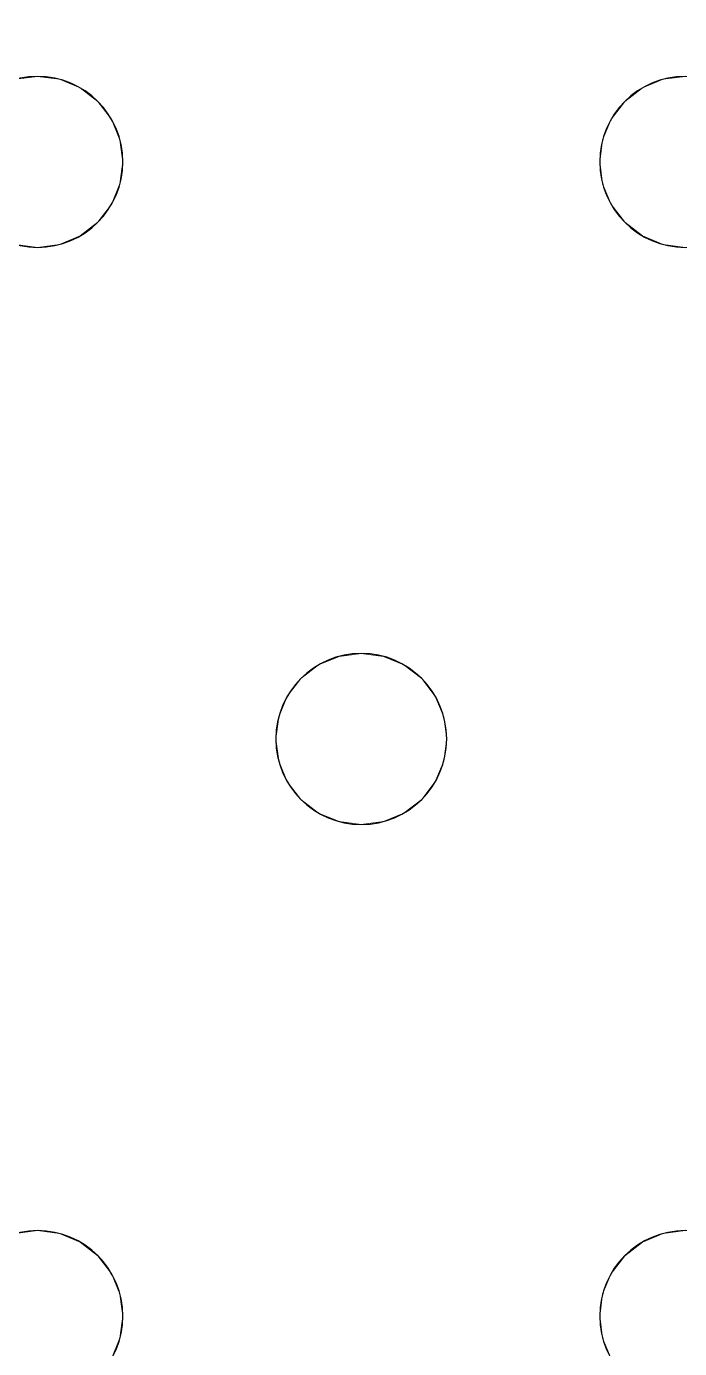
# Model space of a CAD drawing. Header units: millimetres. Extents: x -1 to 1601, y -701 to 1.
# Drawn here: x 1229.3 to 1259.9, y -153.5 to -91.7 of the extents above; entities that cross this region are included whole.
import ezdxf

# ---------------------------------------------------------------- set-up
doc = ezdxf.new("R2010")
doc.units = ezdxf.units.MM
doc.layers.add('IQ_200_3D', color=1, linetype='Continuous')
doc.layers.add('IQ_204_2D', color=7, linetype='Continuous')

msp = doc.modelspace()

# ---------------------------------------------------------------- linework, layer by layer
at = {"layer": 'IQ_200_3D', "lineweight": 18}
for points, invisible_edges in [([(122.762, -68.034, 850), (1477.238, -68.034, 850), (1477.238, -397.966, 850), (122.762, -397.966, 850)], 10), ([(122.762, -68.034, 860), (122.762, -397.966, 860), (1477.238, -397.966, 860), (1477.238, -68.034, 860)], 5), ([(1169.118, -94, 888), (1138.784, -94, 888), (845.451, -73, 888), (1475.351, -73, 888)], 11), ([(1169.118, -94, 890), (1475.351, -73, 890), (845.451, -73, 890)], 13), ([(1199.451, -94, 888), (1198.416, -94.136, 888), (1169.118, -94, 888), (1475.351, -73, 888)], 14), ([(1169.118, -94, 890), (1198.416, -94.136, 890), (1199.451, -94, 890), (1475.351, -73, 890)], 13), ([(1229.784, -94, 888), (1199.451, -94, 888), (1475.351, -73, 888), (1260.118, -94, 888)], 15), ([(1475.351, -73, 890), (1199.451, -94, 890), (1229.784, -94, 890), (1260.118, -94, 890)], 15), ([(1228.749, -94.136, 888), (1200.486, -94.136, 888), (1199.451, -94, 888), (1229.784, -94, 888)], 5), ([(1228.749, -94.136, 890), (1229.784, -94, 890), (1199.451, -94, 890), (1200.486, -94.136, 890)], 10), ([(1228.749, -94.136, 888), (1229.784, -94, 888), (1229.784, -94, 890), (1228.749, -94.136, 890)], 10), ([(1229.784, -94, 888), (1230.819, -94.136, 888), (1230.819, -94.136, 890), (1229.784, -94, 890)], 10), ([(1230.819, -94.136, 888), (1229.784, -94, 888), (1259.082, -94.136, 888), (1258.118, -94.536, 888)], 10), ([(1259.082, -94.136, 888), (1229.784, -94, 888), (1260.118, -94, 888)], 3), ([(1259.082, -94.136, 890), (1260.118, -94, 890), (1229.784, -94, 890), (1230.819, -94.136, 890)], 10), ([(1259.082, -94.136, 888), (1260.118, -94, 888), (1260.118, -94, 890), (1259.082, -94.136, 890)], 10), ([(1231.784, -94.536, 890), (1230.819, -94.136, 890), (1230.819, -94.136, 888), (1231.784, -94.536, 888)], 10), ([(1231.784, -94.536, 888), (1230.819, -94.136, 888), (1258.118, -94.536, 888), (1257.289, -95.172, 888)], 10), ([(1258.118, -94.536, 890), (1259.082, -94.136, 890), (1230.819, -94.136, 890), (1231.784, -94.536, 890)], 10), ([(1232.613, -95.172, 890), (1231.784, -94.536, 890), (1231.784, -94.536, 888), (1232.613, -95.172, 888)], 10), ([(1232.613, -95.172, 888), (1231.784, -94.536, 888), (1257.289, -95.172, 888), (1256.654, -96, 888)], 10), ([(1257.289, -95.172, 890), (1258.118, -94.536, 890), (1231.784, -94.536, 890), (1232.613, -95.172, 890)], 10), ([(1258.118, -94.536, 890), (1257.289, -95.172, 890), (1257.289, -95.172, 888), (1258.118, -94.536, 888)], 10), ([(1259.082, -94.136, 890), (1258.118, -94.536, 890), (1258.118, -94.536, 888), (1259.082, -94.136, 888)], 10), ([(1233.248, -96, 890), (1232.613, -95.172, 890), (1232.613, -95.172, 888), (1233.248, -96, 888)], 10), ([(1233.248, -96, 888), (1232.613, -95.172, 888), (1256.654, -96, 888), (1256.254, -96.965, 888)], 10), ([(1232.613, -95.172, 890), (1233.248, -96, 890), (1256.654, -96, 890), (1257.289, -95.172, 890)], 10), ([(1257.289, -95.172, 890), (1256.654, -96, 890), (1256.654, -96, 888), (1257.289, -95.172, 888)], 10), ([(1233.648, -96.965, 890), (1233.248, -96, 890), (1233.248, -96, 888), (1233.648, -96.965, 888)], 10), ([(1256.254, -96.965, 888), (1256.118, -98, 888), (1233.648, -96.965, 888), (1233.248, -96, 888)], 10), ([(1256.254, -96.965, 890), (1256.654, -96, 890), (1233.248, -96, 890), (1233.648, -96.965, 890)], 10), ([(1256.654, -96, 890), (1256.254, -96.965, 890), (1256.254, -96.965, 888), (1256.654, -96, 888)], 10), ([(1233.784, -98, 890), (1233.648, -96.965, 890), (1233.648, -96.965, 888), (1233.784, -98, 888)], 2), ([(1233.784, -98, 888), (1233.648, -96.965, 888), (1256.118, -98, 888), (1256.254, -99.035, 888)], 10), ([(1256.118, -98, 890), (1256.254, -96.965, 890), (1233.648, -96.965, 890), (1233.784, -98, 890)], 10), ([(1256.254, -96.965, 890), (1256.118, -98, 890), (1256.118, -98, 888), (1256.254, -96.965, 888)], 8), ([(1233.648, -99.035, 890), (1233.784, -98, 890), (1233.784, -98, 888), (1233.648, -99.035, 888)], 8), ([(1256.254, -99.035, 888), (1233.648, -99.035, 888), (1233.784, -98, 888)], 13), ([(1256.254, -99.035, 890), (1256.118, -98, 890), (1233.784, -98, 890), (1233.648, -99.035, 890)], 10), ([(1256.118, -98, 890), (1256.254, -99.035, 890), (1256.254, -99.035, 888), (1256.118, -98, 888)], 2), ([(1233.248, -100, 890), (1233.648, -99.035, 890), (1233.648, -99.035, 888), (1233.248, -100, 888)], 10), ([(1256.654, -100, 888), (1233.248, -100, 888), (1233.648, -99.035, 888), (1256.254, -99.035, 888)], 5), ([(1256.654, -100, 890), (1256.254, -99.035, 890), (1233.648, -99.035, 890), (1233.248, -100, 890)], 10), ([(1256.254, -99.035, 890), (1256.654, -100, 890), (1256.654, -100, 888), (1256.254, -99.035, 888)], 10), ([(1232.613, -100.828, 890), (1233.248, -100, 890), (1233.248, -100, 888), (1232.613, -100.828, 888)], 10), ([(1244.951, -121, 888), (1232.613, -100.828, 888), (1233.248, -100, 888), (1256.654, -100, 888)], 13), ([(1232.613, -100.828, 890), (1243.916, -121.136, 890), (1244.951, -121, 890), (1233.248, -100, 890)], 5), ([(1256.654, -100, 890), (1233.248, -100, 890), (1244.951, -121, 890), (1257.289, -100.828, 890)], 7), ([(1257.289, -100.828, 888), (1245.986, -121.136, 888), (1244.951, -121, 888), (1256.654, -100, 888)], 5), ([(1256.654, -100, 890), (1257.289, -100.828, 890), (1257.289, -100.828, 888), (1256.654, -100, 888)], 10), ([(1231.784, -101.464, 890), (1232.613, -100.828, 890), (1232.613, -100.828, 888), (1231.784, -101.464, 888)], 10), ([(1243.916, -121.136, 888), (1242.951, -121.536, 888), (1231.784, -101.464, 888), (1232.613, -100.828, 888)], 10), ([(1231.784, -101.464, 890), (1242.951, -121.536, 890), (1243.916, -121.136, 890), (1232.613, -100.828, 890)], 5), ([(1243.916, -121.136, 888), (1232.613, -100.828, 888), (1244.951, -121, 888)], 3), ([(1244.951, -121, 890), (1245.986, -121.136, 890), (1257.289, -100.828, 890)], 14), ([(1245.986, -121.136, 888), (1257.289, -100.828, 888), (1258.118, -101.464, 888)], 13), ([(1258.118, -101.464, 890), (1257.289, -100.828, 890), (1245.986, -121.136, 890), (1246.951, -121.536, 890)], 10), ([(1257.289, -100.828, 890), (1258.118, -101.464, 890), (1258.118, -101.464, 888), (1257.289, -100.828, 888)], 10), ([(1228.749, -101.864, 888), (1229.784, -102, 888), (1217.446, -122.172, 888), (1216.618, -121.536, 888)], 10), ([(1217.446, -122.172, 890), (1218.082, -123, 890), (1229.784, -102, 890), (1228.749, -101.864, 890)], 10), ([(1229.784, -102, 888), (1241.487, -123, 888), (1218.082, -123, 888), (1217.446, -122.172, 888)], 11), ([(1218.082, -123, 890), (1241.087, -123.965, 890), (1241.487, -123, 890), (1229.784, -102, 890)], 13), ([(1229.784, -102, 888), (1228.749, -101.864, 888), (1228.749, -101.864, 890), (1229.784, -102, 890)], 10), ([(1230.819, -101.864, 888), (1229.784, -102, 888), (1229.784, -102, 890), (1230.819, -101.864, 890)], 10), ([(1242.122, -122.172, 888), (1229.784, -102, 888), (1230.819, -101.864, 888), (1242.951, -121.536, 888)], 5), ([(1229.784, -102, 890), (1241.487, -123, 890), (1242.122, -122.172, 890), (1230.819, -101.864, 890)], 5), ([(1241.487, -123, 888), (1229.784, -102, 888), (1242.122, -122.172, 888)], 3), ([(1230.819, -101.864, 890), (1231.784, -101.464, 890), (1231.784, -101.464, 888), (1230.819, -101.864, 888)], 10), ([(1231.784, -101.464, 888), (1242.951, -121.536, 888), (1230.819, -101.864, 888)], 3), ([(1230.819, -101.864, 890), (1242.122, -122.172, 890), (1242.951, -121.536, 890), (1231.784, -101.464, 890)], 5), ([(1246.951, -121.536, 888), (1245.986, -121.136, 888), (1258.118, -101.464, 888), (1259.082, -101.864, 888)], 10), ([(1259.082, -101.864, 890), (1258.118, -101.464, 890), (1246.951, -121.536, 890), (1247.779, -122.172, 890)], 10), ([(1247.779, -122.172, 888), (1246.951, -121.536, 888), (1259.082, -101.864, 888), (1260.118, -102, 888)], 10), ([(1260.118, -102, 890), (1259.082, -101.864, 890), (1247.779, -122.172, 890), (1248.415, -123, 890)], 10), ([(1248.415, -123, 888), (1247.779, -122.172, 888), (1260.118, -102, 888), (1271.82, -123, 888)], 14), ([(1248.415, -123, 890), (1271.421, -123.965, 890), (1271.82, -123, 890), (1260.118, -102, 890)], 13), ([(1258.118, -101.464, 890), (1259.082, -101.864, 890), (1259.082, -101.864, 888), (1258.118, -101.464, 888)], 10), ([(1260.118, -102, 888), (1259.082, -101.864, 888), (1259.082, -101.864, 890), (1260.118, -102, 890)], 10), ([(1243.916, -121.136, 890), (1242.951, -121.536, 890), (1242.951, -121.536, 888), (1243.916, -121.136, 888)], 10), ([(1243.916, -121.136, 888), (1244.951, -121, 888), (1244.951, -121, 890), (1243.916, -121.136, 890)], 10), ([(1244.951, -121, 888), (1245.986, -121.136, 888), (1245.986, -121.136, 890), (1244.951, -121, 890)], 10), ([(1246.951, -121.536, 890), (1245.986, -121.136, 890), (1245.986, -121.136, 888), (1246.951, -121.536, 888)], 10), ([(1242.951, -121.536, 890), (1242.122, -122.172, 890), (1242.122, -122.172, 888), (1242.951, -121.536, 888)], 10), ([(1247.779, -122.172, 890), (1246.951, -121.536, 890), (1246.951, -121.536, 888), (1247.779, -122.172, 888)], 10), ([(1242.122, -122.172, 890), (1241.487, -123, 890), (1241.487, -123, 888), (1242.122, -122.172, 888)], 10), ([(1248.415, -123, 890), (1247.779, -122.172, 890), (1247.779, -122.172, 888), (1248.415, -123, 888)], 10), ([(1241.087, -123.965, 888), (1218.481, -123.965, 888), (1218.082, -123, 888), (1241.487, -123, 888)], 5), ([(1241.087, -123.965, 890), (1218.082, -123, 890), (1218.481, -123.965, 890), (1240.951, -125, 890)], 5), ([(1241.487, -123, 890), (1241.087, -123.965, 890), (1241.087, -123.965, 888), (1241.487, -123, 888)], 10), ([(1248.815, -123.965, 890), (1248.415, -123, 890), (1248.415, -123, 888), (1248.815, -123.965, 888)], 10), ([(1271.421, -123.965, 888), (1248.815, -123.965, 888), (1248.415, -123, 888), (1271.82, -123, 888)], 5), ([(1248.815, -123.965, 890), (1271.284, -125, 890), (1271.421, -123.965, 890), (1248.415, -123, 890)], 5), ([(1218.481, -123.965, 888), (1241.087, -123.965, 888), (1240.951, -125, 888), (1218.618, -125, 888)], 5), ([(1218.618, -125, 890), (1241.087, -126.035, 890), (1240.951, -125, 890), (1218.481, -123.965, 890)], 5), ([(1241.087, -123.965, 890), (1240.951, -125, 890), (1240.951, -125, 888), (1241.087, -123.965, 888)], 8), ([(1248.951, -125, 890), (1248.815, -123.965, 890), (1248.815, -123.965, 888), (1248.951, -125, 888)], 2), ([(1271.284, -125, 888), (1248.951, -125, 888), (1248.815, -123.965, 888), (1271.421, -123.965, 888)], 5), ([(1248.951, -125, 890), (1271.421, -126.035, 890), (1271.284, -125, 890), (1248.815, -123.965, 890)], 5), ([(1241.087, -126.035, 888), (1218.481, -126.035, 888), (1218.618, -125, 888), (1240.951, -125, 888)], 5), ([(1241.087, -126.035, 890), (1218.618, -125, 890), (1218.481, -126.035, 890), (1241.487, -127, 890)], 5), ([(1240.951, -125, 890), (1241.087, -126.035, 890), (1241.087, -126.035, 888), (1240.951, -125, 888)], 2), ([(1248.815, -126.035, 890), (1248.951, -125, 890), (1248.951, -125, 888), (1248.815, -126.035, 888)], 8), ([(1271.421, -126.035, 888), (1248.815, -126.035, 888), (1248.951, -125, 888), (1271.284, -125, 888)], 5), ([(1271.421, -126.035, 890), (1248.951, -125, 890), (1248.815, -126.035, 890)], 13), ([(1218.082, -127, 888), (1218.481, -126.035, 888), (1241.487, -127, 888), (1229.784, -148, 888)], 14), ([(1241.487, -127, 890), (1218.481, -126.035, 890), (1218.082, -127, 890), (1229.784, -148, 890)], 13), ([(1241.087, -126.035, 888), (1241.487, -127, 888), (1218.481, -126.035, 888)], 14), ([(1241.087, -126.035, 890), (1241.487, -127, 890), (1241.487, -127, 888), (1241.087, -126.035, 888)], 10), ([(1248.415, -127, 890), (1248.815, -126.035, 890), (1248.815, -126.035, 888), (1248.415, -127, 888)], 10), ([(1271.82, -127, 888), (1248.415, -127, 888), (1248.815, -126.035, 888), (1271.421, -126.035, 888)], 5), ([(1271.82, -127, 890), (1271.421, -126.035, 890), (1248.815, -126.035, 890), (1248.415, -127, 890)], 10), ([(1217.446, -127.828, 888), (1218.082, -127, 888), (1229.784, -148, 888), (1228.749, -148.136, 888)], 10), ([(1217.446, -127.828, 890), (1228.749, -148.136, 890), (1229.784, -148, 890), (1218.082, -127, 890)], 5), ([(1241.487, -127, 888), (1242.122, -127.828, 888), (1229.784, -148, 888)], 14), ([(1242.122, -127.828, 890), (1241.487, -127, 890), (1229.784, -148, 890), (1230.819, -148.136, 890)], 10), ([(1241.487, -127, 890), (1242.122, -127.828, 890), (1242.122, -127.828, 888), (1241.487, -127, 888)], 10), ([(1247.779, -127.828, 890), (1248.415, -127, 890), (1248.415, -127, 888), (1247.779, -127.828, 888)], 10), ([(1260.118, -148, 888), (1247.779, -127.828, 888), (1248.415, -127, 888), (1271.82, -127, 888)], 13), ([(1247.779, -127.828, 890), (1259.082, -148.136, 890), (1260.118, -148, 890), (1248.415, -127, 890)], 5), ([(1260.118, -148, 890), (1272.456, -127.828, 890), (1271.82, -127, 890), (1248.415, -127, 890)], 13), ([(1242.122, -127.828, 888), (1242.951, -128.464, 888), (1230.819, -148.136, 888), (1229.784, -148, 888)], 10), ([(1242.951, -128.464, 890), (1242.122, -127.828, 890), (1230.819, -148.136, 890), (1231.784, -148.536, 890)], 10), ([(1242.122, -127.828, 890), (1242.951, -128.464, 890), (1242.951, -128.464, 888), (1242.122, -127.828, 888)], 10), ([(1246.951, -128.464, 890), (1247.779, -127.828, 890), (1247.779, -127.828, 888), (1246.951, -128.464, 888)], 10), ([(1259.082, -148.136, 888), (1246.951, -128.464, 888), (1247.779, -127.828, 888), (1260.118, -148, 888)], 5), ([(1246.951, -128.464, 890), (1258.118, -148.536, 890), (1259.082, -148.136, 890), (1247.779, -127.828, 890)], 5), ([(1242.951, -128.464, 888), (1243.916, -128.864, 888), (1231.784, -148.536, 888), (1230.819, -148.136, 888)], 10), ([(1243.916, -128.864, 890), (1242.951, -128.464, 890), (1231.784, -148.536, 890), (1232.613, -149.172, 890)], 10), ([(1242.951, -128.464, 890), (1243.916, -128.864, 890), (1243.916, -128.864, 888), (1242.951, -128.464, 888)], 10), ([(1245.986, -128.864, 890), (1246.951, -128.464, 890), (1246.951, -128.464, 888), (1245.986, -128.864, 888)], 10), ([(1258.118, -148.536, 888), (1245.986, -128.864, 888), (1246.951, -128.464, 888), (1259.082, -148.136, 888)], 5), ([(1246.951, -128.464, 890), (1245.986, -128.864, 890), (1258.118, -148.536, 890)], 14), ([(1231.784, -148.536, 888), (1243.916, -128.864, 888), (1232.613, -149.172, 888)], 3), ([(1232.613, -149.172, 888), (1243.916, -128.864, 888), (1244.951, -129, 888), (1233.248, -150, 888)], 5), ([(1244.951, -129, 890), (1243.916, -128.864, 890), (1232.613, -149.172, 890), (1233.248, -150, 890)], 10), ([(1256.654, -150, 888), (1256.254, -150.965, 888), (1233.248, -150, 888), (1244.951, -129, 888)], 14), ([(1256.654, -150, 890), (1257.289, -149.172, 890), (1244.951, -129, 890), (1233.248, -150, 890)], 14), ([(1244.951, -129, 888), (1243.916, -128.864, 888), (1243.916, -128.864, 890), (1244.951, -129, 890)], 10), ([(1245.986, -128.864, 888), (1244.951, -129, 888), (1244.951, -129, 890), (1245.986, -128.864, 890)], 10), ([(1257.289, -149.172, 888), (1256.654, -150, 888), (1244.951, -129, 888), (1245.986, -128.864, 888)], 10), ([(1257.289, -149.172, 890), (1258.118, -148.536, 890), (1245.986, -128.864, 890), (1244.951, -129, 890)], 10), ([(1245.986, -128.864, 888), (1258.118, -148.536, 888), (1257.289, -149.172, 888)], 13), ([(1228.749, -148.136, 888), (1229.784, -148, 888), (1229.784, -148, 890), (1228.749, -148.136, 890)], 10), ([(1229.784, -148, 888), (1230.819, -148.136, 888), (1230.819, -148.136, 890), (1229.784, -148, 890)], 10), ([(1231.784, -148.536, 890), (1230.819, -148.136, 890), (1230.819, -148.136, 888), (1231.784, -148.536, 888)], 10), ([(1259.082, -148.136, 890), (1258.118, -148.536, 890), (1258.118, -148.536, 888), (1259.082, -148.136, 888)], 10), ([(1259.082, -148.136, 888), (1260.118, -148, 888), (1260.118, -148, 890), (1259.082, -148.136, 890)], 10), ([(1232.613, -149.172, 890), (1231.784, -148.536, 890), (1231.784, -148.536, 888), (1232.613, -149.172, 888)], 10), ([(1258.118, -148.536, 890), (1257.289, -149.172, 890), (1257.289, -149.172, 888), (1258.118, -148.536, 888)], 10), ([(1233.248, -150, 890), (1232.613, -149.172, 890), (1232.613, -149.172, 888), (1233.248, -150, 888)], 10), ([(1257.289, -149.172, 890), (1256.654, -150, 890), (1256.654, -150, 888), (1257.289, -149.172, 888)], 10), ([(1233.648, -150.965, 890), (1233.248, -150, 890), (1233.248, -150, 888), (1233.648, -150.965, 888)], 10), ([(1233.648, -150.965, 888), (1233.248, -150, 888), (1256.254, -150.965, 888), (1256.118, -152, 888)], 10), ([(1256.254, -150.965, 890), (1256.654, -150, 890), (1233.248, -150, 890), (1233.648, -150.965, 890)], 10), ([(1256.654, -150, 890), (1256.254, -150.965, 890), (1256.254, -150.965, 888), (1256.654, -150, 888)], 10), ([(1233.784, -152, 890), (1233.648, -150.965, 890), (1233.648, -150.965, 888), (1233.784, -152, 888)], 2), ([(1233.784, -152, 888), (1233.648, -150.965, 888), (1256.118, -152, 888), (1256.254, -153.035, 888)], 10), ([(1256.118, -152, 890), (1256.254, -150.965, 890), (1233.648, -150.965, 890), (1233.784, -152, 890)], 10), ([(1256.254, -150.965, 890), (1256.118, -152, 890), (1256.118, -152, 888), (1256.254, -150.965, 888)], 8), ([(1233.648, -153.035, 890), (1233.784, -152, 890), (1233.784, -152, 888), (1233.648, -153.035, 888)], 8), ([(1256.254, -153.035, 888), (1233.648, -153.035, 888), (1233.784, -152, 888)], 13), ([(1256.254, -153.035, 890), (1256.118, -152, 890), (1233.784, -152, 890), (1233.648, -153.035, 890)], 10), ([(1256.118, -152, 890), (1256.254, -153.035, 890), (1256.254, -153.035, 888), (1256.118, -152, 888)], 2), ([(1233.248, -154, 890), (1233.648, -153.035, 890), (1233.648, -153.035, 888), (1233.248, -154, 888)], 10), ([(1256.654, -154, 888), (1233.248, -154, 888), (1233.648, -153.035, 888), (1256.254, -153.035, 888)], 5), ([(1256.654, -154, 890), (1256.254, -153.035, 890), (1233.648, -153.035, 890), (1233.248, -154, 890)], 10), ([(1256.254, -153.035, 890), (1256.654, -154, 890), (1256.654, -154, 888), (1256.254, -153.035, 888)], 10)]:
    msp.add_3dface(points, dxfattribs=dict(at, invisible_edges=invisible_edges))
at = {"layer": 'IQ_204_2D'}
for centre, start, end in [((1229.784, -98), 360, 180), ((1260.118, -98), 360, 180), ((1229.784, -98), 180, 360), ((1260.118, -98), 180, 360), ((1244.951, -125), 360, 180), ((1244.951, -125), 180, 360), ((1229.784, -152), 0, 180), ((1260.118, -152), 360, 180), ((1229.784, -152), 180, 360), ((1260.118, -152), 180, 360)]:
    msp.add_arc(centre, 4, start, end, dxfattribs=at)

# ---------------------------------------------------------------- meshes
at = {"layer": 'IQ_200_3D', "lineweight": 18}
mesh = msp.add_polyface(dxfattribs=at)
corners = [(1600, 0, 850), (1600, -700, 850), (0, -700, 850), (0, 0, 850), (1210.5, -594, 850), (1211.556, -602.023, 850), (1214.653, -609.5, 850), (1219.58, -615.92, 850), (1226, -620.847, 850), (1233.477, -623.944, 850), (1241.5, -625, 850), (1459.5, -625, 850), (1467.523, -623.944, 850), (1475, -620.847, 850), (1481.42, -615.92, 850), (1486.347, -609.5, 850), (1489.444, -602.023, 850), (1490.5, -594, 850), (1490.5, -476, 850), (1489.444, -467.977, 850), (1486.347, -460.5, 850), (1481.42, -454.08, 850), (1475, -449.153, 850), (1467.523, -446.056, 850), (1459.5, -445, 850), (1241.5, -445, 850), (1233.477, -446.056, 850), (1226, -449.153, 850), (1219.58, -454.08, 850), (1214.653, -460.5, 850), (1211.556, -467.977, 850), (1210.5, -476, 850), (1477.5, -68.034, 850), (122.5, -68.034, 850), (110.412, -69.625, 850), (99.148, -74.291, 850), (89.475, -81.713, 850), (82.053, -91.386, 850), (77.388, -102.65, 850), (75.796, -114.738, 850), (75.796, -351.262, 850), (77.388, -363.35, 850), (82.053, -374.614, 850), (89.475, -384.287, 850), (99.148, -391.709, 850), (110.412, -396.375, 850), (122.5, -397.966, 850), (1477.5, -397.966, 850), (1489.588, -396.375, 850), (1500.852, -391.709, 850), (1510.525, -384.287, 850), (1517.947, -374.614, 850), (1522.612, -363.35, 850), (1524.204, -351.262, 850), (1524.204, -114.738, 850), (1522.612, -102.65, 850), (1517.947, -91.386, 850), (1510.525, -81.713, 850), (1500.852, -74.291, 850), (1489.588, -69.625, 850)]
mesh.append_faces([[corners[k] for k in face] for face in [(37, 3, 36), (35, 3, 34), (4, 46, 31), (31, 46, 30), (55, 0, 54), (16, 1, 15), (14, 1, 13), (21, 49, 20), (11, 1, 10)]], dxfattribs={"vtx0": -1, "vtx1": -1})
mesh.append_faces([[corners[k] for k in face] for face in [(3, 37, 38), (3, 38, 39), (3, 39, 40, 2), (2, 40, 41), (46, 4, 5), (2, 6, 7), (46, 29, 30), (46, 28, 29), (26, 46, 47, 25), (46, 26, 27), (0, 59, 32, 3), (20, 49, 50, 19), (47, 24, 25), (0, 55, 56), (1, 52, 53), (19, 50, 51, 18), (1, 16, 17)]], dxfattribs={"vtx0": -1, "vtx2": -1})
mesh.append_faces([[corners[k] for k in face] for face in [(2, 45, 46, 5), (1, 17, 18, 51)]], dxfattribs={"vtx0": -1, "vtx2": -1, "vtx3": -1})
mesh.append_faces([[corners[k] for k in face] for face in [(41, 42, 2), (35, 36, 3), (33, 34, 3, 32), (43, 44, 2), (44, 45, 2), (42, 43, 2), (5, 6, 2), (27, 28, 46), (7, 8, 2), (8, 9, 2), (58, 59, 0), (56, 57, 0), (57, 58, 0), (51, 52, 1), (23, 24, 47), (11, 12, 1), (12, 13, 1), (14, 15, 1)]], dxfattribs={"vtx1": -1, "vtx2": -1})
mesh.append_faces([[corners[k] for k in face] for face in [(1, 2, 9, 10), (47, 48, 22, 23), (48, 49, 21, 22), (53, 54, 0, 1)]], dxfattribs={"vtx1": -1, "vtx3": -1})
mesh = msp.add_polyface(dxfattribs=at)
corners = [(1600, -700, 900), (1600, -23, 900), (0, -23, 900), (0, -700, 900), (90, -35.113, 900), (1510, -35.113, 900), (1529.382, -37.665, 900), (1547.443, -45.146, 900), (1562.953, -57.047, 900), (1574.854, -72.557, 900), (1582.335, -90.618, 900), (1584.887, -110, 900), (1584.887, -610, 900), (1582.335, -629.382, 900), (1574.854, -647.443, 900), (1562.953, -662.953, 900), (1547.443, -674.854, 900), (1529.382, -682.335, 900), (1510, -684.887, 900), (90, -684.887, 900), (70.618, -682.335, 900), (52.557, -674.854, 900), (37.047, -662.953, 900), (25.146, -647.443, 900), (17.665, -629.382, 900), (15.113, -610, 900), (15.113, -110, 900), (17.665, -90.618, 900), (25.146, -72.557, 900), (37.047, -57.047, 900), (52.557, -45.146, 900), (70.618, -37.665, 900)]
mesh.append_faces([[corners[k] for k in face] for face in [(9, 1, 8), (14, 0, 13), (31, 2, 30), (28, 2, 27), (21, 3, 20), (23, 3, 22)]], dxfattribs={"vtx0": -1, "vtx1": -1})
mesh.append_faces([[corners[k] for k in face] for face in [(1, 9, 10), (1, 11, 12, 0), (0, 14, 15), (0, 18, 19), (2, 28, 29), (3, 23, 24)]], dxfattribs={"vtx0": -1, "vtx2": -1})
mesh.append_faces([[corners[k] for k in face] for face in [(10, 11, 1), (5, 6, 1), (7, 8, 1), (6, 7, 1), (12, 13, 0), (15, 16, 0), (17, 18, 0), (16, 17, 0), (31, 4, 2), (29, 30, 2), (26, 27, 2), (21, 22, 3), (24, 25, 3)]], dxfattribs={"vtx1": -1, "vtx2": -1})
mesh.append_faces([[corners[k] for k in face] for face in [(4, 5, 1, 2), (25, 26, 2, 3), (19, 20, 3, 0)]], dxfattribs={"vtx1": -1, "vtx3": -1})
mesh = msp.add_polyface(dxfattribs=at)
corners = [(1510, -48.392, 890), (90, -48.392, 890), (66.424, -53.082, 890), (46.437, -66.437, 890), (33.082, -86.424, 890), (28.392, -110, 890), (28.392, -610, 890), (33.082, -633.576, 890), (46.437, -653.563, 890), (66.424, -666.918, 890), (90, -671.608, 890), (1510, -671.608, 890), (1533.576, -666.918, 890), (1553.563, -653.563, 890), (1566.918, -633.576, 890), (1571.608, -610, 890), (1571.608, -110, 890), (1566.918, -86.424, 890), (1553.563, -66.437, 890), (1533.576, -53.082, 890), (122.5, -418.034, 890), (1477.5, -418.034, 890), (1489.656, -419.634, 890), (1500.983, -424.326, 890), (1510.71, -431.79, 890), (1518.174, -441.517, 890), (1522.866, -452.844, 890), (1524.466, -465, 890), (1524.466, -605, 890), (1522.866, -617.156, 890), (1518.174, -628.483, 890), (1510.71, -638.21, 890), (1500.983, -645.674, 890), (1489.656, -650.366, 890), (1477.5, -651.966, 890), (122.5, -651.966, 890), (110.344, -650.366, 890), (99.017, -645.674, 890), (89.29, -638.21, 890), (81.826, -628.483, 890), (77.134, -617.156, 890), (75.534, -605, 890), (75.534, -465, 890), (77.134, -452.844, 890), (81.826, -441.517, 890), (89.29, -431.79, 890), (99.017, -424.326, 890), (110.344, -419.634, 890), (122.5, -68.034, 890), (1477.5, -68.034, 890), (1489.588, -69.625, 890), (1500.852, -74.291, 890), (1510.525, -81.713, 890), (1517.947, -91.386, 890), (1522.612, -102.65, 890), (1524.204, -114.738, 890), (1524.204, -351.262, 890), (1522.612, -363.35, 890), (1517.947, -374.614, 890), (1510.525, -384.287, 890), (1500.852, -391.709, 890), (1489.588, -396.375, 890), (1477.5, -397.966, 890), (122.5, -397.966, 890), (110.412, -396.375, 890), (99.148, -391.709, 890), (89.475, -384.287, 890), (82.053, -374.614, 890), (77.388, -363.35, 890), (75.796, -351.262, 890), (75.796, -114.738, 890), (77.388, -102.65, 890), (82.053, -91.386, 890), (89.475, -81.713, 890), (99.148, -74.291, 890), (110.412, -69.625, 890)]
mesh.append_faces([[corners[k] for k in face] for face in [(65, 47, 64), (75, 1, 74), (71, 5, 70), (73, 2, 72)]], dxfattribs={"vtx0": -1, "vtx1": -1})
mesh.append_faces([[corners[k] for k in face] for face in [(15, 28, 29, 14), (11, 32, 33), (16, 55, 56, 15), (54, 17, 18, 53), (53, 18, 19, 52), (52, 19, 0, 51), (0, 50, 51), (10, 37, 38, 9), (64, 47, 20, 63), (8, 39, 40, 7), (39, 8, 9, 38), (69, 42, 43), (1, 75, 48, 0), (3, 71, 72, 2)]], dxfattribs={"vtx0": -1, "vtx2": -1})
mesh.append_faces([[corners[k] for k in face] for face in [(6, 41, 42, 69)]], dxfattribs={"vtx0": -1, "vtx2": -1, "vtx3": -1})
mesh.append_faces([[corners[k] for k in face] for face in [(11, 33, 34, 35), (71, 3, 4, 5)]], dxfattribs={"vtx0": -1, "vtx3": -1})
mesh.append_faces([[corners[k] for k in face] for face in [(49, 50, 0, 48), (36, 37, 10)]], dxfattribs={"vtx1": -1, "vtx2": -1})
mesh.append_faces([[corners[k] for k in face] for face in [(27, 28, 15, 56)]], dxfattribs={"vtx1": -1, "vtx2": -1, "vtx3": -1})
mesh.append_faces([[corners[k] for k in face] for face in [(13, 14, 29, 30), (12, 13, 30, 31), (26, 27, 56, 57), (31, 32, 11, 12), (24, 25, 58, 59), (21, 22, 61, 62), (22, 23, 60, 61), (23, 24, 59, 60), (25, 26, 57, 58), (54, 55, 16, 17), (20, 21, 62, 63), (35, 36, 10, 11), (45, 46, 66, 67), (46, 47, 65, 66), (6, 7, 40, 41), (43, 44, 68, 69), (44, 45, 67, 68), (73, 74, 1, 2), (69, 70, 5, 6)]], dxfattribs={"vtx1": -1, "vtx3": -1})

doc.saveas('drawing.dxf')
